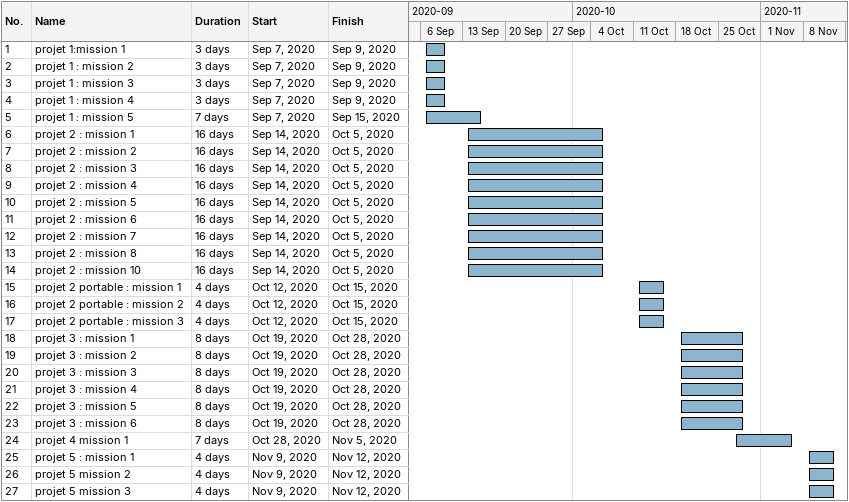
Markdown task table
| ID | Task | Duration | Start | Finish |
|---|---|---|---|---|
| 1 | projet 1:mission 1 | 3d | 2020-09-07 | 2020-09-09 |
| 2 | projet 1 : mission 2 | 3d | 2020-09-07 | 2020-09-09 |
| 3 | projet 1 : mission 3 | 3d | 2020-09-07 | 2020-09-09 |
| 4 | projet 1 : mission 4 | 3d | 2020-09-07 | 2020-09-09 |
| 5 | projet 1 : mission 5 | 7d | 2020-09-07 | 2020-09-15 |
| 6 | projet 2 : mission 1 | 16d | 2020-09-14 | 2020-10-05 |
| 7 | projet 2 : mission 2 | 16d | 2020-09-14 | 2020-10-05 |
| 8 | projet 2 : mission 3 | 16d | 2020-09-14 | 2020-10-05 |
| 9 | projet 2 : mission 4 | 16d | 2020-09-14 | 2020-10-05 |
| 10 | projet 2 : mission 5 | 16d | 2020-09-14 | 2020-10-05 |
| 11 | projet 2 : mission 6 | 16d | 2020-09-14 | 2020-10-05 |
| 12 | projet 2 : mission 7 | 16d | 2020-09-14 | 2020-10-05 |
| 13 | projet 2 : mission 8 | 16d | 2020-09-14 | 2020-10-05 |
| 14 | projet 2 : mission 10 | 16d | 2020-09-14 | 2020-10-05 |
| 15 | projet 2 portable : mission 1 | 4d | 2020-10-12 | 2020-10-15 |
| 16 | projet 2 portable : mission 2 | 4d | 2020-10-12 | 2020-10-15 |
| 17 | projet 2 portable : mission 3 | 4d | 2020-10-12 | 2020-10-15 |
| 18 | projet 3 : mission 1 | 8d | 2020-10-19 | 2020-10-28 |
| 19 | projet 3 : mission 2 | 8d | 2020-10-19 | 2020-10-28 |
| 20 | projet 3 : mission 3 | 8d | 2020-10-19 | 2020-10-28 |
| 21 | projet 3 : mission 4 | 8d | 2020-10-19 | 2020-10-28 |
| 22 | projet 3 : mission 5 | 8d | 2020-10-19 | 2020-10-28 |
| 23 | projet 3 : mission 6 | 8d | 2020-10-19 | 2020-10-28 |
| 24 | projet 4 mission 1 | 7d | 2020-10-28 | 2020-11-05 |
| 25 | projet 5 : mission 1 | 4d | 2020-11-09 | 2020-11-12 |
| 26 | projet 5 mission 2 | 4d | 2020-11-09 | 2020-11-12 |
| 27 | projet 5 mission 3 | 4d | 2020-11-09 | 2020-11-12 |
